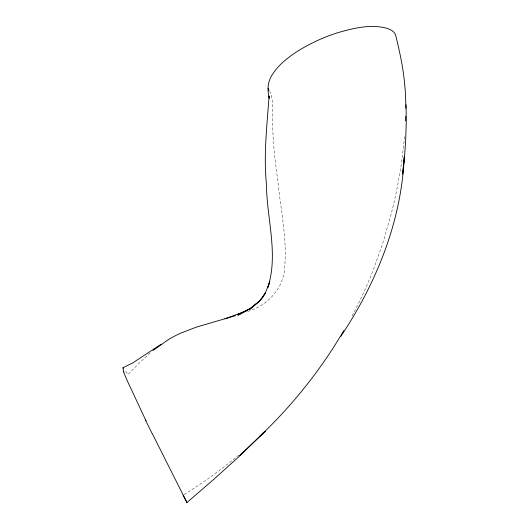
<?xml version="1.0" encoding="UTF-8"?>
<svg xmlns="http://www.w3.org/2000/svg" width="529" height="529" viewBox="0 0 529 529"><rect width="100%" height="100%" fill="white"/><g stroke="black" fill="none" stroke-linecap="round" stroke-linejoin="round"><path stroke-width="0.4" stroke-dasharray="2.65 1.98" d="M404.659 136.68L401.557 162.826L397.709 185.097A529.939 529.939 0 0 1 390.931 215.052L382.493 244.213L372.542 271.84A432.114 432.114 0 0 1 351.514 316.924M150.19 352.922L139.577 362.729L127.899 374.605L124.824 369.797M247.751 311.422C267.786 305.484 283.974 288.113 284.741 266.669C287.016 238.943 281.064 211.395 278.142 183.94C275.669 164.162 272.785 144.344 272.772 124.368C272.627 113.828 273.572 103.043 270.636 92.773L269.691 91.901M238.724 455.052A468.76 468.76 0 0 1 183.808 494.721"/><path stroke-width="0.79" d="M405.67 121.009L405.809 116.208M341.086 335.234L343.863 330.532M340.676 335.902L333.66 347.176A481.919 481.919 0 0 1 277.216 418.928A468.76 468.76 0 0 1 259.746 436.326M340.775 336.431C376.384 283.002 401.346 221.651 404.262 156.954L402.629 174.081L404.579 156.425L405.717 139.259L406.265 121.928L406.067 104.716M265.022 431.228L239.835 455.846L213.961 479.195L186.942 502.55L183.12 495.144M265.214 431.439L239.63 455.568M153.033 350.529L167.548 340.147A121.353 121.353 0 0 1 180.951 333.025L196.543 327.074L235.451 315.668M161.054 344.3L132.607 362.98L122.854 367.807L123.76 372.039M247.222 310.503L238.162 314.411L250.138 308.612L238.334 315.066L249.767 308.744L259.15 301.411L249.873 309.247L259.018 301.451L262.761 297.139L259.012 301.576L262.649 297.146L265.664 292.418L262.675 297.238L265.604 292.411L269.724 281.944L267.938 287.3C278.585 253.722 266.702 218.596 266.451 184.376C263.475 154.852 267.039 125.419 269.076 96.013L269.294 98.235C267.006 89.818 267.654 80.62 273.063 73.544A56.524 31.442 -23.5 0 1 276.204 69.279A55.796 31.039 -23.5 0 1 282.255 62.858C291.73 54.189 302.886 47.57 314.398 41.97A100.874 56.12 -23.5 0 1 324.495 37.493A97.422 54.196 -23.5 0 1 337.892 32.666C353.789 28.11 371.127 23.779 387.486 28.454C390.911 29.67 394.799 31.694 395.745 35.509C398.806 48.417 401.895 61.371 403.567 74.563A260.731 260.731 0 0 1 405.571 96.483L405.895 108.392M243.624 312.004L224.858 318.861M237.561 315L239.637 314.305M123.118 367.84L123.535 368.184M152.412 433.879L186.942 502.55M146.03 420.846L127.132 380.45M268.957 90.849L268.143 88.277M126.927 380.086A55.71 3.154 63 0 1 123.614 371.768M152.147 433.628A113.55 4.298 63.6 0 1 145.574 420.205"/></g></svg>
